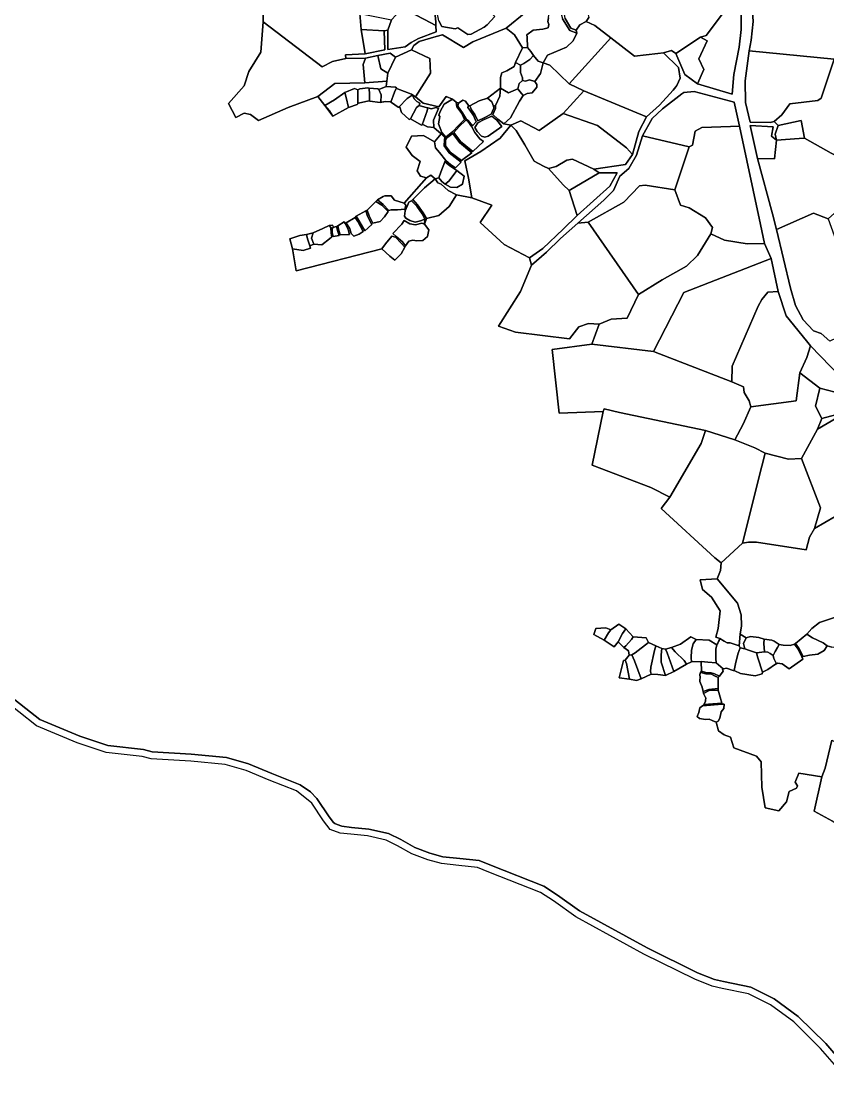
# Model space of a CAD drawing. Extents: x 542555 to 550520, y 1840485 to 1846995.
# Drawn here: x 546925 to 547501, y 1840730 to 1841484 of the extents above; entities that cross this region are included whole.
import ezdxf

# ---------------------------------------------------------------- set-up
doc = ezdxf.new("R2010")
doc.units = 0
doc.layers.add('Level 30', color=7, linetype='Continuous')

msp = doc.modelspace()

# ---------------------------------------------------------------- linework, layer by layer
at = {"layer": 'Level 30'}
for points in [[(547134.58, 1841542.03), (547176.61, 1841535.64), (547166.77, 1841489.11), (547167.72, 1841477.82), (547170.46, 1841460.44), (547156.46, 1841459.71), (547156.63, 1841457.01), (547147.08, 1841454.99), (547139.83, 1841451.16), (547097.75, 1841483.25), (547097.27, 1841516.53), (547096.53, 1841527.02), (547135.9, 1841528.05)], [(547258.43, 1841491.87), (547262.99, 1841487), (547257.58, 1841481.17), (547255.54, 1841479.47), (547246.17, 1841474.42), (547243.77, 1841474.13), (547236.64, 1841478.97), (547234.73, 1841478.22), (547225.24, 1841480.01), (547223.17, 1841483.92), (547219.88, 1841499.07), (547223.04, 1841502.93), (547220.86, 1841513.12), (547226.54, 1841511.3), (547231.27, 1841507.57), (547231.58, 1841505.02), (547236.12, 1841501.22), (547238.99, 1841504.75), (547242.16, 1841504.81), (547244.54, 1841503.15), (547249.12, 1841499.89), (547256.43, 1841494.13)], [(547220.1, 1841492.73), (547221.04, 1841483.05), (547221.01, 1841480.68), (547212.84, 1841484.89), (547206.02, 1841488.46), (547207.63, 1841491.45), (547211.53, 1841496.55), (547218.49, 1841493.61)], [(547330.23, 1841486.43), (547328.22, 1841483.54), (547323.68, 1841481.16), (547321.1, 1841477.35), (547317.35, 1841478.72), (547313.29, 1841485.5), (547312.15, 1841493.16), (547316.78, 1841496.92), (547322.63, 1841498.76), (547326.43, 1841498.14), (547328.34, 1841496.54), (547328.67, 1841491.98)], [(547436.55, 1841501.94), (547438.91, 1841490.93), (547438.79, 1841477.82), (547437.32, 1841465.21), (547433.56, 1841445.56), (547432.48, 1841431.61), (547407.64, 1841438.9), (547412.13, 1841449.13), (547408.51, 1841456.82), (547414.66, 1841469.58), (547409.91, 1841472.29), (547413.93, 1841473.53), (547427.64, 1841491.78), (547429.11, 1841496.07)], [(547189.19, 1841484.59), (547186.61, 1841477.22), (547184.07, 1841476.87), (547167.72, 1841477.82), (547166.77, 1841489.11)], [(547186.67, 1841463.52), (547186.61, 1841477.22), (547189.19, 1841484.59), (547195.53, 1841491.36), (547197.42, 1841491.98), (547205, 1841488.74), (547206.02, 1841488.46), (547212.84, 1841484.89), (547221.01, 1841480.68), (547221.15, 1841476.12), (547208.5, 1841471.44), (547203.3, 1841468.5), (547199.13, 1841465.47)], [(547300.71, 1841459.33), (547297.48, 1841454.02), (547293.92, 1841455.21), (547290.69, 1841459.19), (547288.83, 1841462.12), (547286.44, 1841464.83), (547286.21, 1841472.23), (547285.96, 1841473.94), (547290.47, 1841477.26), (547297.37, 1841478.07), (547301.17, 1841478.95), (547301.62, 1841481.3), (547300.77, 1841483.47), (547301.27, 1841486.03), (547302.14, 1841492.27), (547306.85, 1841491.25), (547309.92, 1841490.81), (547311.45, 1841485.29), (547316.64, 1841477.1), (547321.62, 1841475.2), (547318.84, 1841469.76), (547314.24, 1841465.19)], [(547169.18, 1841452.89), (547170.32, 1841439.76), (547148.83, 1841439.34), (547136.83, 1841429.91), (547115.65, 1841422), (547094.34, 1841412.87), (547088.75, 1841417.05), (547084.27, 1841418), (547078.22, 1841415.05), (547073, 1841424.97), (547084.27, 1841437.57), (547087.39, 1841447.84), (547096.12, 1841461.7), (547097.75, 1841483.25), (547139.83, 1841451.16), (547147.08, 1841454.99), (547156.63, 1841457.01), (547170.64, 1841457.28)], [(547328.22, 1841483.54), (547334.5, 1841480.63), (547345.94, 1841471.73), (547316.17, 1841438.98), (547302.4, 1841452.37), (547297.48, 1841454.02), (547300.71, 1841459.33), (547314.24, 1841465.19), (547318.84, 1841469.76), (547321.62, 1841475.2), (547321.1, 1841477.35), (547323.68, 1841481.16)], [(547184.5, 1841463.2), (547170.46, 1841460.44), (547167.72, 1841477.82), (547184.07, 1841476.87)], [(547282.9, 1841464.57), (547277.86, 1841454.12), (547276.88, 1841451.34), (547271.52, 1841448.33), (547268.13, 1841446.75), (547267.2, 1841443.61), (547267.12, 1841435.83), (547257.87, 1841428.7), (547251.93, 1841426.89), (547245.32, 1841423.41), (547244.24, 1841423.53), (547242.05, 1841426.53), (547240.15, 1841427.24), (547237.2, 1841425.15), (547235.56, 1841425.9), (547232.84, 1841427.94), (547228.31, 1841430.07), (547223.15, 1841422.46), (547211.87, 1841425.3), (547206.53, 1841429.74), (547217.02, 1841446.71), (547216.61, 1841457.11), (547203.6, 1841463.32), (547205.26, 1841466.35), (547209.09, 1841469.17), (547221.16, 1841472.66), (547225.81, 1841473.9), (547240.66, 1841464.93), (547247.4, 1841469), (547271.03, 1841478.59), (547277.11, 1841474.05)], [(547383.34, 1841461.02), (547394.04, 1841450.64), (547395.38, 1841442.93), (547392.98, 1841437.84), (547392.2238, 1841436.9096), (547390.29, 1841434.53), (547380.62, 1841423.71), (547371.18, 1841415.46), (547326.6, 1841433.88), (547316.17, 1841438.98), (547345.94, 1841471.73), (547362.67, 1841458.71), (547379.406, 1841460.5804)], [(547412.13, 1841449.13), (547407.64, 1841438.9), (547398.75, 1841445.59), (547392.2, 1841460.75), (547409.91, 1841472.29), (547414.66, 1841469.58), (547408.51, 1841456.82)], [(547186.75, 1841446.69), (547185.97, 1841441), (547170.32, 1841439.76), (547169.18, 1841452.89), (547170.64, 1841457.28), (547179.59, 1841459.15), (547181.57, 1841449.72)], [(547192.04, 1841457.9), (547186.75, 1841446.69), (547181.57, 1841449.72), (547179.59, 1841459.15), (547188.36, 1841460.78)], [(547203.6, 1841463.32), (547216.61, 1841457.11), (547217.02, 1841446.71), (547206.53, 1841429.74), (547203.63, 1841431.54), (547193.65, 1841435.49), (547192.88, 1841436.08), (547192.11, 1841436.68), (547185.59, 1841437.07), (547185.97, 1841441), (547186.75, 1841446.69), (547192.04, 1841457.9)], [(547283.76, 1841453.56), (547281.36, 1841452.23), (547277.86, 1841454.12), (547282.9, 1841464.57), (547286.44, 1841464.83), (547288.83, 1841462.12), (547290.69, 1841459.19), (547288.08, 1841456.34)], [(547290.69, 1841459.19), (547293.92, 1841455.21), (547297.48, 1841454.02), (547295.75, 1841446.4), (547291.48, 1841440.55), (547287.72, 1841441.77), (547284.91, 1841440.79), (547282.82, 1841441.4), (547282.87, 1841443.35), (547281.28, 1841447.16), (547281.36, 1841452.23), (547283.76, 1841453.56), (547288.08, 1841456.34)], [(547444.54, 1841462.56), (547505.25, 1841456.68), (547496.01, 1841428.87), (547493.5, 1841427.13), (547473.54, 1841424.7), (547467.94, 1841416.88), (547462.36, 1841412.16), (547459.53, 1841411.29), (547445.36, 1841411.58), (547442.02, 1841425.76), (547441.63, 1841441.1)], [(547282.87, 1841443.35), (547282.82, 1841441.4), (547280.47, 1841439.21), (547279.34, 1841435.44), (547272.75, 1841432.57), (547267.12, 1841435.83), (547267.2, 1841443.61), (547268.13, 1841446.75), (547271.52, 1841448.33), (547276.88, 1841451.34), (547277.86, 1841454.12), (547281.36, 1841452.23), (547281.28, 1841447.16)], [(547326.6, 1841433.88), (547311.89, 1841417.85), (547294.72, 1841405.72), (547281.71, 1841412.61), (547274.56, 1841409.47), (547269.56, 1841410.49), (547274.23, 1841414.72), (547280.67, 1841426.51), (547283.33, 1841430.62), (547286.17, 1841432.04), (547289.73, 1841432.58), (547293.04, 1841436.57), (547293.11, 1841438.43), (547291.48, 1841440.55), (547295.75, 1841446.4), (547297.48, 1841454.02), (547302.4, 1841452.37), (547316.17, 1841438.98)], [(547170.32, 1841439.76), (547185.97, 1841441), (547185.59, 1841437.07), (547180.32, 1841435.03), (547179.59, 1841435.52), (547173.44, 1841435.83), (547172.52, 1841436.25), (547166.64, 1841435.41), (547165.2, 1841434.65), (547162.79, 1841435.6), (547156.07, 1841432.79), (547148.63, 1841427.47), (547141.71, 1841423.54), (547136.83, 1841429.91), (547148.83, 1841439.34)], [(547165.2, 1841434.65), (547165.18, 1841424.76), (547164.71, 1841424.33), (547158.57, 1841422.21), (547156.87, 1841429.27), (547156.07, 1841432.79), (547162.79, 1841435.6)], [(547173.44, 1841435.83), (547173.64, 1841431.41), (547173.5, 1841426.78), (547173.12, 1841426.95), (547165.65, 1841425.19), (547165.18, 1841424.76), (547165.2, 1841434.65), (547166.64, 1841435.41), (547172.52, 1841436.25)], [(547180.32, 1841435.03), (547181.84, 1841431.06), (547181.66, 1841425.8), (547181.22, 1841425.69), (547173.87, 1841426.6), (547173.5, 1841426.78), (547173.64, 1841431.41), (547173.44, 1841435.83), (547179.59, 1841435.52)], [(547191.37, 1841432.97), (547188.76, 1841425.96), (547188.26, 1841426.14), (547185.11, 1841426.47), (547182.1, 1841425.92), (547181.66, 1841425.8), (547181.84, 1841431.06), (547180.32, 1841435.03), (547185.59, 1841437.07), (547192.11, 1841436.68), (547192.88, 1841436.08)], [(547200.54, 1841428.46), (547194.5648, 1841422.265), (547193.98, 1841422.28), (547189.26, 1841425.77), (547188.76, 1841425.96), (547191.37, 1841432.97), (547192.88, 1841436.08), (547193.65, 1841435.49), (547203.63, 1841431.54), (547204.09, 1841430.91)], [(547257.87, 1841428.7), (547267.12, 1841435.83), (547266.62, 1841430.3), (547263.63, 1841423.45), (547262.16, 1841423.14), (547260.86, 1841426.13)], [(547274.23, 1841414.72), (547269.56, 1841410.49), (547265.17, 1841413.89), (547261.69, 1841416.99), (547263.41, 1841421.39), (547263.63, 1841423.45), (547266.62, 1841430.3), (547267.12, 1841435.83), (547272.75, 1841432.57), (547279.34, 1841435.44), (547281.2, 1841433.39), (547283.33, 1841430.62), (547280.67, 1841426.51)], [(547291.48, 1841440.55), (547293.11, 1841438.43), (547293.04, 1841436.57), (547289.73, 1841432.58), (547286.17, 1841432.04), (547283.33, 1841430.62), (547281.2, 1841433.39), (547279.34, 1841435.44), (547280.47, 1841439.21), (547282.82, 1841441.4), (547284.91, 1841440.79), (547287.72, 1841441.77)], [(547158.57, 1841422.21), (547147.54, 1841415.99), (547144.95, 1841419.69), (547141.71, 1841423.54), (547148.63, 1841427.47), (547156.07, 1841432.79), (547156.87, 1841429.27)], [(547204.59, 1841430.31), (547205.4, 1841428.28), (547207.26, 1841426.48), (547209.49, 1841425.15), (547208.94, 1841423.55), (547207.08, 1841422.02), (547202.95, 1841414.11), (547201.97, 1841413.59), (547196.37, 1841418.5), (547195.15, 1841422.25), (547194.5648, 1841422.265), (547200.54, 1841428.46), (547204.09, 1841430.91)], [(547269.56, 1841410.49), (547274.56, 1841409.47), (547266.75, 1841400.33), (547253.12, 1841390.59), (547241.69, 1841383.96), (547244.35, 1841371.71), (547246.67, 1841357.61), (547235.69, 1841359.76), (547229.84, 1841362.94), (547224.73, 1841367.42), (547222.45, 1841368.42), (547220.37, 1841371.17), (547223.01, 1841372), (547225.21, 1841369.42), (547227.58, 1841367.48), (547231.51, 1841365.21), (547235.86, 1841365), (547240.04, 1841367.46), (547241.11, 1841373.18), (547235.99, 1841377.1), (547230.86, 1841380.48), (547227.3, 1841383.4), (547228.05, 1841384.25), (547231.5, 1841381.37), (547234.89, 1841379), (547239.04, 1841383.02), (547230.45, 1841389.68), (547226.83, 1841394.68), (547227.14, 1841398.99), (547227.41, 1841400.69), (547224.79, 1841403.33), (547219.56, 1841407.88), (547219.32, 1841412.98), (547222.93, 1841421.4), (547220.97, 1841422.05), (547217.89, 1841421.23), (547215.27, 1841421.8), (547214.83, 1841421.94), (547208.94, 1841423.55), (547209.49, 1841425.15), (547207.26, 1841426.48), (547205.4, 1841428.28), (547204.59, 1841430.31), (547204.09, 1841430.91), (547203.63, 1841431.54), (547206.53, 1841429.74), (547211.87, 1841425.3), (547223.15, 1841422.46), (547228.31, 1841430.07), (547232.84, 1841427.94), (547226.77, 1841424.46), (547224.02, 1841419.3), (547223.04, 1841416.64), (547223.81, 1841415.64), (547222.8, 1841410.36), (547225.18, 1841404.37), (547228.17, 1841400.99), (547233.02, 1841404.93), (547237.07, 1841409.35), (547241.43, 1841413.58), (547239.45, 1841417.83), (547235.87, 1841422.68), (547235.56, 1841425.9), (547237.2, 1841425.15), (547236.73, 1841423.08), (547239.99, 1841418.31), (547242.72, 1841413.57), (547244.11, 1841412.73), (547247.09, 1841408.99), (547249.81, 1841411.94), (547247.85, 1841416.47), (547245.22, 1841420.15), (547243.75, 1841422.04), (547244.24, 1841423.53), (547245.32, 1841423.41), (547246.32, 1841420.39), (547248.72, 1841417.16), (547250.82, 1841412.62), (547255.36, 1841414.65), (547260.38, 1841417.32), (547262.31, 1841421.71), (547262.16, 1841423.14), (547263.63, 1841423.45), (547263.41, 1841421.39), (547261.69, 1841416.99), (547265.17, 1841413.89)], [(547222.8, 1841410.36), (547223.81, 1841415.64), (547223.04, 1841416.64), (547224.02, 1841419.3), (547226.77, 1841424.46), (547232.84, 1841427.94), (547235.56, 1841425.9), (547235.87, 1841422.68), (547239.45, 1841417.83), (547241.43, 1841413.58), (547237.07, 1841409.35), (547233.02, 1841404.93), (547228.17, 1841400.99), (547225.18, 1841404.37)], [(547260.38, 1841417.32), (547255.36, 1841414.65), (547250.82, 1841412.62), (547248.72, 1841417.16), (547246.32, 1841420.39), (547245.32, 1841423.41), (547251.93, 1841426.89), (547257.87, 1841428.7), (547260.86, 1841426.13), (547262.16, 1841423.14), (547262.31, 1841421.71)], [(547326.6, 1841433.88), (547371.18, 1841415.46), (547365.72, 1841404.86), (547361.29, 1841388.48), (547356.94, 1841393.42), (547336.42, 1841409.37), (547311.89, 1841417.85)], [(547404.06, 1841395.28), (547401.61, 1841393.94), (547368.34, 1841402), (547375.23, 1841414.36), (547382.6, 1841421.23), (547396.5983, 1841431.8919), (547397.83, 1841432.83), (547405.33, 1841433.59), (547433.81, 1841425.9), (547437.72, 1841408.74), (547431.2311, 1841408.5166), (547410.71, 1841407.81), (547406.1, 1841405.31)], [(547141.71, 1841423.54), (547144.95, 1841419.69), (547147.54, 1841415.99)], [(547181.66, 1841425.8), (547182.1, 1841425.92), (547185.11, 1841426.47), (547181.22, 1841425.69)], [(547214.78, 1841419.76), (547211.21, 1841409.81), (547210.79, 1841409.59), (547202.95, 1841414.11), (547207.08, 1841422.02), (547208.94, 1841423.55), (547214.83, 1841421.94), (547215.27, 1841421.8)], [(547220.97, 1841422.05), (547222.93, 1841421.4), (547219.32, 1841412.98), (547219.56, 1841407.88), (547214.93, 1841408.25), (547211.63, 1841410.03), (547211.21, 1841409.81), (547214.78, 1841419.76), (547215.27, 1841421.8), (547217.89, 1841421.23)], [(547247.09, 1841408.99), (547244.11, 1841412.73), (547242.72, 1841413.57), (547239.99, 1841418.31), (547236.73, 1841423.08), (547237.2, 1841425.15), (547240.15, 1841427.24), (547242.05, 1841426.53), (547244.24, 1841423.53), (547243.75, 1841422.04), (547245.22, 1841420.15), (547247.85, 1841416.47), (547249.81, 1841411.94)], [(547255.06, 1841397.91), (547247.42, 1841390.72), (547238.57, 1841397.89), (547233.7, 1841404.16), (547237.67, 1841408.66), (547242.29, 1841413.03), (547243.7, 1841412.26), (547246.71, 1841408.28), (547248.88, 1841404.23), (547252.41, 1841399.84)], [(547247.42, 1841390.72), (547255.06, 1841397.91), (547252.41, 1841399.84), (547248.88, 1841404.23), (547246.71, 1841408.28), (547243.7, 1841412.26), (547242.29, 1841413.03), (547237.67, 1841408.66), (547233.7, 1841404.16), (547238.57, 1841397.89)], [(547264.45, 1841413.13), (547268.04, 1841408.48), (547258.19, 1841401.56), (547255.87, 1841400.86), (547253.6, 1841401.64), (547250.55, 1841405.08), (547248.76, 1841407.86), (547250.85, 1841411.14), (547255.4, 1841413.64), (547260.81, 1841416.01)], [(547268.04, 1841408.48), (547264.45, 1841413.13), (547260.81, 1841416.01), (547255.4, 1841413.64), (547250.85, 1841411.14), (547248.76, 1841407.86), (547250.55, 1841405.08), (547253.6, 1841401.64), (547255.87, 1841400.86), (547258.19, 1841401.56)], [(547311.89, 1841417.85), (547336.42, 1841409.37), (547356.94, 1841393.42), (547361.29, 1841388.48), (547356.37, 1841381.53), (547333.79, 1841378.2), (547318.4, 1841385.17), (547314.36, 1841384.57), (547306.74, 1841380.05), (547301.26, 1841378.69), (547297.77, 1841380.26), (547291.03, 1841383.75), (547284.34, 1841395.58), (547278.28, 1841405.65), (547274.56, 1841409.47), (547281.71, 1841412.61), (547294.72, 1841405.72)], [(547465.16, 1841409.16), (547481.75, 1841412.89), (547483.99, 1841400.3), (547480.21, 1841400.09), (547463.99, 1841398.82), (547463.21, 1841403.05)], [(547316.06, 1841362.86), (547321.73, 1841345.13), (547311.71, 1841335.34), (547297.32, 1841321.46), (547287.88, 1841314.85), (547269.65, 1841324.26), (547252.57, 1841340.07), (547260.96, 1841352.44), (547246.67, 1841357.61), (547244.35, 1841371.71), (547241.69, 1841383.96), (547253.12, 1841390.59), (547266.75, 1841400.33), (547274.56, 1841409.47), (547278.28, 1841405.65), (547284.34, 1841395.58), (547291.03, 1841383.75), (547297.77, 1841380.26), (547301.26, 1841378.69), (547311.77, 1841366.89)], [(547452.5915, 1841338.7202), (547455.48, 1841325.12), (547443.11, 1841324.72), (547427.06, 1841327.47), (547417.16, 1841331.91), (547418.4, 1841336.41), (547413.47, 1841343.37), (547401.82, 1841350.49), (547395.62, 1841352.42), (547391.6, 1841363.4), (547401.61, 1841393.94), (547404.06, 1841395.28), (547406.1, 1841405.31), (547410.71, 1841407.81), (547431.2311, 1841408.5166), (547437.72, 1841408.74)], [(547462.73, 1841385.56), (547450.39, 1841385.62), (547445.34, 1841409.19), (547461.78, 1841408.31), (547460.51, 1841401.59), (547463.99, 1841398.82)], [(547228.05, 1841384.25), (547227.3, 1841383.4), (547224.51, 1841376.04), (547223.01, 1841372), (547220.37, 1841371.17), (547217.36, 1841373.75), (547214.35, 1841371.85), (547210.04, 1841373.02), (547207.69, 1841376.98), (547209.81, 1841383.46), (547204, 1841387.81), (547199.81, 1841393.88), (547203.6, 1841401.6), (547212.23, 1841402.02), (547220.03, 1841397.72), (547220.62, 1841393.31), (547223.53, 1841390.02)], [(547230.45, 1841389.68), (547239.04, 1841383.02), (547234.89, 1841379), (547231.5, 1841381.37), (547228.05, 1841384.25), (547223.53, 1841390.02), (547220.62, 1841393.31), (547220.03, 1841397.72), (547224.79, 1841403.33), (547227.41, 1841400.69), (547227.14, 1841398.99), (547226.83, 1841394.68)], [(547239.17, 1841384.4), (547231.05, 1841390.34), (547227.74, 1841394.72), (547227.9, 1841398.92), (547228.88, 1841400.49), (547232.96, 1841403.53), (547237.88, 1841397.15), (547246.67, 1841389.82)], [(547231.05, 1841390.34), (547239.17, 1841384.4), (547246.67, 1841389.82), (547237.88, 1841397.15), (547232.96, 1841403.53), (547228.88, 1841400.49), (547227.9, 1841398.92), (547227.74, 1841394.72)], [(547368.34, 1841402), (547401.61, 1841393.94), (547391.6, 1841363.4), (547370.38, 1841366.78), (547366.37, 1841366.1), (547355.22, 1841354.54), (547329.71, 1841340.33), (547322.27, 1841339.47), (547340.83, 1841355.94), (547347.7, 1841362.97), (547352.28, 1841373.18), (547358.61, 1841378.68), (547364.1, 1841388.13)], [(547525.19, 1841364.39), (547500.89, 1841342.76), (547490.46, 1841346.67), (547464.09, 1841335.09), (547461.0903, 1841346.154), (547450.39, 1841385.62), (547462.73, 1841385.56), (547463.99, 1841398.82), (547480.21, 1841400.09), (547483.99, 1841400.3), (547503.1724, 1841389.615), (547512.05, 1841384.67), (547511.54, 1841382.23), (547519.75, 1841377.82)], [(547230.4, 1841369.72), (547227.58, 1841367.48), (547225.21, 1841369.42), (547223.01, 1841372), (547224.51, 1841376.04), (547227.3, 1841383.4), (547230.86, 1841380.48), (547235.99, 1841377.1)], [(547337.57, 1841375.4), (547316.06, 1841362.86), (547311.77, 1841366.89), (547301.26, 1841378.69), (547306.74, 1841380.05), (547314.36, 1841384.57), (547318.4, 1841385.17), (547333.79, 1841378.2)], [(547235.99, 1841377.1), (547241.11, 1841373.18), (547240.04, 1841367.46), (547235.86, 1841365), (547231.51, 1841365.21), (547227.58, 1841367.48), (547230.4, 1841369.72)], [(547350.29, 1841375.56), (547345, 1841365.91), (547321.73, 1841345.13), (547316.06, 1841362.86), (547337.57, 1841375.4)], [(547212.83, 1841364.76), (547204.63, 1841356.5), (547203.68, 1841355.48), (547201.65, 1841354.67), (547200.66, 1841352.07), (547199.02, 1841348.26), (547198.7, 1841349.68), (547199.54, 1841352.36), (547198.4, 1841353.87), (547214.35, 1841371.85), (547217.36, 1841373.75), (547220.37, 1841371.17)], [(547223.02, 1841345.12), (547214.16, 1841342.82), (547211.91, 1841347.04), (547207.91, 1841352.56), (547204.63, 1841356.5), (547212.83, 1841364.76), (547220.37, 1841371.17), (547222.45, 1841368.42), (547224.73, 1841367.42), (547229.84, 1841362.94), (547235.69, 1841359.76), (547230.34, 1841351.35)], [(547418.4, 1841336.41), (547417.16, 1841331.91), (547407.77, 1841316.61), (547399.87, 1841308.88), (547382.45, 1841299.23), (547365.54, 1841288.79), (547329.71, 1841340.33), (547355.22, 1841354.54), (547366.37, 1841366.1), (547370.38, 1841366.78), (547391.6, 1841363.4), (547395.62, 1841352.42), (547401.82, 1841350.49), (547413.47, 1841343.37)], [(547199.02, 1841348.26), (547198.58, 1841344.62), (547199.49, 1841343.05), (547202.5, 1841341.48), (547206.28, 1841340.29), (547209.88, 1841341.17), (547213, 1841342.45), (547212.96, 1841338.97), (547210.93, 1841339.62), (547206.36, 1841338.3), (547202.43, 1841339), (547198.45, 1841341.55), (547196.76, 1841338.93), (547190.25, 1841332.13), (547192.52, 1841330.17), (547197.23, 1841326.24), (547199.4, 1841323.5), (547198.89, 1841322.37), (547196.3, 1841325.37), (547192.27, 1841329.47), (547189.53, 1841330.37), (547185.06, 1841324.89), (547182.46, 1841321.2), (547121.32, 1841305.56), (547118.62, 1841321.28), (547126.21, 1841320.07), (547131.5, 1841321.8), (547130.96, 1841323.34), (547133.94, 1841324.67), (547139.65, 1841324.18), (547145.07, 1841328.28), (547146.67, 1841329.93), (547146.21, 1841332.55), (547146.08, 1841336.42), (547144.74, 1841337.87), (547147.28, 1841338.08), (547147.63, 1841337.19), (547148.18, 1841336.64), (547146.92, 1841336.12), (547146.91, 1841332.61), (547147.75, 1841330.11), (547151.85, 1841330.71), (547150.86, 1841334.28), (547150.07, 1841337.3), (547150.92, 1841337.56), (547151.6, 1841334.26), (547152.63, 1841331.19), (547159.4, 1841331.58), (547158.33, 1841335.05), (547156.19, 1841339.32), (547156.9, 1841339.8), (547159.5, 1841335.55), (547160.62, 1841332.23), (547162.51, 1841330.31), (547166.3, 1841331.68), (547169.03, 1841333.67), (547165.27, 1841340.88), (547163.28, 1841343.71), (547164.16, 1841344.45), (547165.91, 1841341.37), (547170.16, 1841334.06), (547175.23, 1841338.52), (547172.17, 1841344.5), (547171.04, 1841348.45), (547172.02, 1841348.76), (547173.31, 1841344.8), (547176.03, 1841339.48), (547181.19, 1841340.83), (547184.37, 1841344.21), (547187.03, 1841347.96), (547182.29, 1841352.32), (547178.21, 1841355.11), (547179.22, 1841356.23), (547183.43, 1841352.82), (547187.35, 1841348.7), (547189.05, 1841348.99), (547193.55, 1841349.07), (547198.7, 1841349.68)], [(547173.31, 1841344.8), (547172.02, 1841348.76), (547178.21, 1841355.11), (547182.29, 1841352.32), (547187.03, 1841347.96), (547184.37, 1841344.21), (547181.19, 1841340.83), (547176.03, 1841339.48)], [(547198.4, 1841353.87), (547199.54, 1841352.36), (547198.7, 1841349.68), (547193.55, 1841349.07), (547189.05, 1841348.99), (547187.35, 1841348.7), (547183.43, 1841352.82), (547179.22, 1841356.23), (547183.4, 1841358.56), (547184.61, 1841359.05), (547189.04, 1841359.11), (547191.49, 1841355.98)], [(547198.58, 1841344.62), (547199.02, 1841348.26), (547200.66, 1841352.07), (547201.65, 1841354.67), (547203.68, 1841355.48), (547207.46, 1841351.78), (547211.28, 1841346.29), (547213, 1841342.45), (547209.88, 1841341.17), (547206.28, 1841340.29), (547202.5, 1841341.48), (547199.49, 1841343.05)], [(547204.63, 1841356.5), (547207.91, 1841352.56), (547211.91, 1841347.04), (547214.16, 1841342.82), (547213, 1841342.45), (547211.28, 1841346.29), (547207.46, 1841351.78), (547203.68, 1841355.48)], [(547165.91, 1841341.37), (547164.16, 1841344.45), (547171.04, 1841348.45), (547172.17, 1841344.5), (547175.23, 1841338.52), (547170.16, 1841334.06)], [(547538.04, 1841266.41), (547531.25, 1841263.29), (547511.06, 1841259.6), (547502.1, 1841255.32), (547495.91, 1841260.82), (547490.55, 1841262.71), (547483.02, 1841270.69), (547477.5, 1841280.75), (547473.99, 1841293.2), (547464.09, 1841335.09), (547490.46, 1841346.67), (547500.89, 1841342.76), (547512.46, 1841310.26), (547524.5, 1841314.53), (547536.07, 1841308.78), (547547.08, 1841309.15), (547549.85, 1841296.5), (547552.52, 1841280.71), (547555.26, 1841276.51)], [(547139.65, 1841324.18), (547133.94, 1841324.67), (547132.09, 1841328.97), (547133.33, 1841332.7), (547140.21, 1841335.69), (547144.74, 1841337.87), (547146.08, 1841336.42), (547146.21, 1841332.55), (547146.67, 1841329.93), (547145.07, 1841328.28)], [(547146.92, 1841336.12), (547148.18, 1841336.64), (547150.07, 1841337.3), (547150.86, 1841334.28), (547151.85, 1841330.71), (547147.75, 1841330.11), (547146.91, 1841332.61)], [(547151.6, 1841334.26), (547150.92, 1841337.56), (547155.41, 1841340.59), (547156.19, 1841339.32), (547158.33, 1841335.05), (547159.4, 1841331.58), (547152.63, 1841331.19)], [(547159.5, 1841335.55), (547156.9, 1841339.8), (547163.28, 1841343.71), (547165.27, 1841340.88), (547169.03, 1841333.67), (547166.3, 1841331.68), (547162.51, 1841330.31), (547160.62, 1841332.23)], [(547212.96, 1841338.97), (547215.93, 1841334.77), (547214.9, 1841330.07), (547211.64, 1841327.18), (547207.26, 1841326.98), (547204.44, 1841327.54), (547201.74, 1841326.69), (547199.4, 1841323.5), (547197.23, 1841326.24), (547192.52, 1841330.17), (547190.25, 1841332.13), (547196.76, 1841338.93), (547198.45, 1841341.55), (547202.43, 1841339), (547206.36, 1841338.3), (547210.93, 1841339.62)], [(547214.16, 1841342.82), (547212.96, 1841338.97), (547213, 1841342.45)], [(547329.71, 1841340.33), (547365.54, 1841288.79), (547357.41, 1841271.7), (547346.08, 1841271), (547337.61, 1841267.42), (547329.86, 1841268.1), (547322.94, 1841265.72), (547316.33, 1841257.12), (547277.76, 1841261.9), (547265.76, 1841266.16), (547281.41, 1841290.76), (547289.32, 1841309.51), (547300.01, 1841318.8), (547309.91, 1841328.62), (547322.27, 1841339.47)], [(547126.21, 1841320.07), (547118.62, 1841321.28), (547116.72, 1841328.4), (547123.96, 1841330.75), (547128.7, 1841331.57), (547129.35, 1841328.39), (547130.96, 1841323.34), (547131.5, 1841321.8)], [(547133.94, 1841324.67), (547130.96, 1841323.34), (547129.35, 1841328.39), (547128.7, 1841331.57), (547133.33, 1841332.7), (547132.09, 1841328.97)], [(547188.07, 1841316.04), (547182.46, 1841321.2), (547185.06, 1841324.89), (547189.53, 1841330.37), (547192.27, 1841329.47), (547196.3, 1841325.37), (547198.89, 1841322.37), (547196.19, 1841317.76), (547191.57, 1841313.28)], [(547397.96, 1841290.16), (547376.35, 1841248.03), (547332.34, 1841253.33), (547337.61, 1841267.42), (547346.08, 1841271), (547357.41, 1841271.7), (547365.54, 1841288.79), (547382.45, 1841299.23), (547399.87, 1841308.88), (547407.77, 1841316.61), (547417.16, 1841331.91), (547427.06, 1841327.47), (547443.11, 1841324.72), (547455.48, 1841325.12), (547460.13, 1841314.39)], [(547432.35, 1841237.6), (547432.17, 1841226.28), (547376.35, 1841248.03), (547397.96, 1841290.16), (547460.13, 1841314.39), (547465.34, 1841290.81), (547457.89, 1841290.43), (547453.57, 1841285.02), (547450.99, 1841280.43)], [(547485.77, 1841243.72), (547480.62, 1841232.82), (547478.07, 1841212.82), (547445.66, 1841208.55), (547444.62, 1841212.83), (547441.09, 1841218.86), (547440.47, 1841222.76), (547432.17, 1841226.28), (547432.35, 1841237.6), (547450.99, 1841280.43), (547453.57, 1841285.02), (547457.89, 1841290.43), (547465.34, 1841290.81), (547471.06, 1841273.41), (547485.45, 1841255.64), (547488.34, 1841251.94)], [(547440.23, 1841196.1), (547434.43, 1841185.06), (547413.35, 1841191.71), (547351.92, 1841204.43), (547341.03, 1841207.04), (547340.27, 1841205.2), (547308.94, 1841203.92), (547303.88, 1841249.4), (547332.34, 1841253.33), (547376.35, 1841248.03), (547432.17, 1841226.28), (547440.47, 1841222.76), (547441.09, 1841218.86), (547444.62, 1841212.83), (547445.66, 1841208.55)], [(547516.88, 1841216.18), (547494.99, 1841221.87), (547480.62, 1841232.82), (547485.77, 1841243.72), (547488.34, 1841251.94), (547516.62, 1841222.87)], [(547494.99, 1841221.87), (547491.81, 1841209.01), (547496.33, 1841200.12), (547493.35, 1841192.52), (547481.79, 1841171.77), (547472.67, 1841171.12), (547455.93, 1841175.54), (547448.59, 1841179.21), (547434.43, 1841185.06), (547440.23, 1841196.1), (547445.66, 1841208.55), (547478.07, 1841212.82), (547480.62, 1841232.82)], [(547494.99, 1841221.87), (547516.88, 1841216.18), (547506.12, 1841202.82), (547496.33, 1841200.12), (547491.81, 1841209.01)], [(547340.27, 1841205.2), (547341.03, 1841207.04), (547351.92, 1841204.43), (547413.35, 1841191.71), (547410.18, 1841182.42), (547387.96, 1841144.07), (547374.43, 1841150.98), (547332.52, 1841167.02)], [(547539.66, 1841158.85), (547538.4, 1841149.69), (547513.79, 1841136.25), (547505.97, 1841130.36), (547491.11, 1841121.73), (547495.37, 1841136.44), (547481.79, 1841171.77), (547493.35, 1841192.52), (547517.94, 1841207.15), (547521.47, 1841202.71), (547532.63, 1841177.14)], [(547434.43, 1841185.06), (547448.59, 1841179.21), (547455.93, 1841175.54), (547453.54, 1841166.25), (547439.67, 1841111.23), (547424.49, 1841097.2), (547420.05, 1841100.88), (547381.82, 1841135.92), (547387.96, 1841144.07), (547410.18, 1841182.42), (547413.35, 1841191.71)], [(547495.37, 1841136.44), (547491.11, 1841121.73), (547487.68, 1841115.56), (547485.34, 1841106.53), (547449.87, 1841111.85), (547443.96, 1841111.85), (547439.67, 1841111.23), (547453.54, 1841166.25), (547455.93, 1841175.54), (547472.67, 1841171.12), (547481.79, 1841171.77)], [(547421.73, 1841085.84), (547436.2, 1841068.38), (547438.81, 1841060.05), (547438.98, 1841052.33), (547438.19, 1841046.36), (547437.49, 1841037.89), (547431.09, 1841040.2), (547428.82, 1841040.11), (547426.72, 1841041.44), (547423.55, 1841043.23), (547420.83, 1841044.1), (547422.48, 1841050.4), (547423.88, 1841063.05), (547417.77, 1841072.72), (547411.33, 1841078.23), (547409.5, 1841085.17)], [(547503.42, 1841036.94), (547500.25, 1841037.94), (547497.25, 1841040.18), (547489.76, 1841043.71), (547485.66, 1841046.28), (547489.38, 1841050.33), (547494.71, 1841054.57), (547505.48, 1841058.29), (547507.17, 1841055.08), (547510.72, 1841051), (547510.51, 1841049.08), (547516.42, 1841041.63), (547517.04, 1841036.83), (547514.53, 1841035.23)], [(547341.02, 1841042.04), (547333.67, 1841046.15), (547335.15, 1841050.35), (547342.35, 1841050.85), (547345.74, 1841049.47), (547344.21, 1841047.38)], [(547345.74, 1841049.47), (547351.57, 1841053.5), (547356.51, 1841050.01), (547354.25, 1841046.72), (547351.14, 1841040.89), (547348.17, 1841037.28), (547341.02, 1841042.04), (547344.21, 1841047.38)], [(547356.51, 1841050.01), (547361.81, 1841044.34), (547360.47, 1841042.62), (547356.55, 1841038.09), (547355.04, 1841036.86), (547351.14, 1841040.89), (547354.25, 1841046.72)], [(547363.12, 1841032.99), (547360.86, 1841031.67), (547359.02, 1841031.43), (547358.43, 1841034.34), (547355.04, 1841036.86), (547356.55, 1841038.09), (547360.47, 1841042.62), (547361.81, 1841044.34), (547370.96, 1841043.63), (547372.75, 1841040.26)], [(547389.09, 1841036.91), (547395.52, 1841039.15), (547402.92, 1841044.43), (547406.83, 1841042.46), (547404.57, 1841039.46), (547403.43, 1841034.96), (547403.24, 1841029.39), (547403.48, 1841026.68), (547399.79, 1841024.85), (547398.04, 1841027.43), (547391.84, 1841033.62)], [(547437.49, 1841037.89), (547438.24, 1841036.48), (547436.73, 1841032.67), (547435.11, 1841026.36), (547433.78, 1841020.34), (547433.18, 1841020.4), (547428.3, 1841022.02), (547426.3, 1841021.68), (547426.03, 1841021.47), (547420.96, 1841025.94), (547420.79, 1841028.98), (547420.77, 1841035.72), (547421.46, 1841038.67), (547421.96, 1841039.17), (547422.6769, 1841041.0005), (547423.11, 1841041.83), (547423.55, 1841043.23), (547426.72, 1841041.44), (547428.82, 1841040.11), (547431.09, 1841040.2)], [(547422.6769, 1841041.0005), (547423.55, 1841043.23), (547423.11, 1841041.83)], [(547438.19, 1841046.36), (547442.48, 1841043.75), (547440.44, 1841039.71), (547441.55, 1841035.91), (547438.24, 1841036.48), (547437.49, 1841037.89)], [(547455.46, 1841033.82), (547449.82, 1841032.91), (547444.73, 1841034.67), (547441.55, 1841035.91), (547440.44, 1841039.71), (547442.48, 1841043.75), (547445.47, 1841044.67), (547451.55, 1841044.03), (547455.16, 1841042.67), (547455.11, 1841039.66)], [(547487.57, 1841031.38), (547483.09, 1841030.48), (547480.15, 1841035.9), (547477.72, 1841039.62), (547485.66, 1841046.28), (547489.76, 1841043.71), (547497.25, 1841040.18), (547500.25, 1841037.94), (547498, 1841034.77), (547493.57, 1841032.05)], [(547372.75, 1841040.26), (547377.95, 1841037.9), (547377.07, 1841034.78), (547374.29, 1841022.84), (547374.17, 1841019.74), (547374.62, 1841017.87), (547367.58, 1841014.39), (547362.83, 1841027.3), (547360.86, 1841031.67), (547363.12, 1841032.99)], [(547379.45, 1841017.47), (547374.62, 1841017.87), (547374.17, 1841019.74), (547374.29, 1841022.84), (547377.07, 1841034.78), (547377.95, 1841037.9), (547382.27, 1841036.2), (547381.66, 1841031.51), (547381.7, 1841026.3), (547384.94, 1841016.81)], [(547390.69, 1841019.58), (547384.94, 1841016.81), (547381.7, 1841026.3), (547381.66, 1841031.51), (547382.27, 1841036.2), (547384.85, 1841035.53), (547386.02, 1841033.04)], [(547399.79, 1841024.85), (547390.69, 1841019.58), (547386.02, 1841033.04), (547384.85, 1841035.53), (547389.09, 1841036.91), (547391.84, 1841033.62), (547398.04, 1841027.43)], [(547406.83, 1841042.46), (547415.96, 1841041.98), (547421.46, 1841038.67), (547420.77, 1841035.72), (547420.79, 1841028.98), (547420.96, 1841025.94), (547415.03, 1841026.31), (547410.27, 1841026.71), (547403.48, 1841026.68), (547403.24, 1841029.39), (547403.43, 1841034.96), (547404.57, 1841039.46)], [(547421.96, 1841039.17), (547421.46, 1841038.67), (547422.6769, 1841041.0005)], [(547434.39, 1841020.27), (547433.78, 1841020.34), (547435.11, 1841026.36), (547436.73, 1841032.67), (547438.24, 1841036.48), (547441.55, 1841035.91), (547444.73, 1841034.67), (547449.82, 1841032.91), (547450.82, 1841029.48), (547454.09, 1841019.14), (547453.86, 1841017.92), (547448.9, 1841016.56), (547438.37, 1841018.23)], [(547455.16, 1841042.67), (547460.67, 1841042.04), (547462.43, 1841041.24), (547466.02, 1841038.94), (547464.68, 1841036.89), (547463.08, 1841033.91), (547461.76, 1841031.14), (547459.65, 1841032.51), (547457.8, 1841033.54), (547455.46, 1841033.82), (547455.11, 1841039.66)], [(547464.79, 1841025.64), (547464.1, 1841025.24), (547462.25, 1841028.91), (547461.76, 1841031.14), (547463.08, 1841033.91), (547464.68, 1841036.89), (547466.02, 1841038.94), (547468.81, 1841038.36), (547473.84, 1841038.22), (547476.85, 1841039.2), (547479.51, 1841035.67), (547482.17, 1841030.11), (547482.86, 1841028.42), (547473, 1841021.6), (547468.01, 1841025.27)], [(547483.09, 1841030.48), (547482.17, 1841030.11), (547479.51, 1841035.67), (547476.85, 1841039.2), (547477.72, 1841039.62), (547480.15, 1841035.9)], [(547354.97, 1841027.54), (547356.13, 1841027.83), (547357.09, 1841025.47), (547359.06, 1841014.17), (547351.68, 1841015.23)], [(547360.86, 1841031.67), (547362.83, 1841027.3), (547367.58, 1841014.39), (547364.26, 1841013.19), (547359.06, 1841014.17), (547357.09, 1841025.47), (547356.13, 1841027.83), (547359.02, 1841031.43)], [(547457.96, 1841021.18), (547454.09, 1841019.14), (547450.82, 1841029.48), (547449.82, 1841032.91), (547455.46, 1841033.82), (547457.8, 1841033.54), (547459.65, 1841032.51), (547461.76, 1841031.14), (547462.25, 1841028.91), (547464.1, 1841025.24), (547463.42, 1841024.84)], [(547425.92, 1841019.97), (547423.3, 1841016.28), (547419.9, 1841017.94), (547417.41, 1841018.83), (547413.59, 1841018.93), (547410.48, 1841019.85), (547410.27, 1841026.71), (547415.03, 1841026.31), (547420.96, 1841025.94), (547426.03, 1841021.47), (547425.63, 1841021.27)], [(547422.33, 1841015.43), (547422.4, 1841007.54), (547415.74, 1841006.84), (547411.68, 1841005.37), (547411, 1841008.62), (547409.33, 1841012.52), (547409.3742, 1841013.4105), (547409.47, 1841015.34), (547409.28, 1841017.43), (547409.82, 1841019.07), (547410.0598, 1841019.0026), (547413.63, 1841018), (547417.29, 1841017.93), (547419.77, 1841016.48)], [(547423.3, 1841016.28), (547422.33, 1841015.43), (547419.77, 1841016.48), (547417.29, 1841017.93), (547413.63, 1841018), (547410.0598, 1841019.0026), (547409.82, 1841019.07), (547410.48, 1841019.85), (547413.59, 1841018.93), (547417.41, 1841018.83), (547419.9, 1841017.94)], [(547422.4, 1841007.54), (547422.47, 1841006.36), (547416.1, 1841006.14), (547412.05, 1841004.05), (547411.68, 1841005.37), (547415.74, 1841006.84)], [(547424.95, 1840997.06), (547412.22, 1840996.23), (547413.32, 1840998.35), (547413.3299, 1840998.4497), (547413.3755, 1840998.912), (547413.57, 1841000.88), (547413.4089, 1841001.2159), (547412.05, 1841004.05), (547416.1, 1841006.14), (547422.47, 1841006.36), (547423.94, 1841001.42)], [(547422.37, 1840984.26), (547420.99, 1840983.5), (547418.14, 1840984.82), (547416.01, 1840985.6), (547413.38, 1840985.36), (547409.06, 1840986.07), (547407.38, 1840987.47), (547408.56, 1840990.5), (547409.24, 1840993.85), (547411.23, 1840995.17), (547425.21, 1840996.39), (547426.8, 1840996.27), (547426.43, 1840993.35), (547424.61, 1840990.9), (547423.67, 1840986.33)], [(547425.21, 1840996.39), (547411.23, 1840995.17), (547412.22, 1840996.23), (547424.95, 1840997.06)], [(547490.82, 1840920.12), (547496.48, 1840944.64), (547498.87, 1840950.63), (547503.48, 1840970.78), (547540.5, 1840952.64), (547565.03, 1840939.24), (547571.81, 1840938.8), (547558.75, 1840903.12), (547535.45, 1840888.64), (547526.76, 1840893.35), (547504.03, 1840912.9)]]:
    msp.add_lwpolyline(points, close=True, dxfattribs=at)
for points in [[(547444.43, 1841523.94), (547447.34, 1841483.45), (547446.01, 1841470.11), (547444.54, 1841462.56), (547441.63, 1841441.1), (547442.02, 1841425.76), (547445.36, 1841411.58), (547459.53, 1841411.29), (547462.36, 1841412.16), (547465.16, 1841409.16), (547463.21, 1841403.05), (547463.99, 1841398.82), (547460.51, 1841401.59), (547461.78, 1841408.31), (547445.34, 1841409.19), (547450.39, 1841385.62), (547461.0903, 1841346.154), (547464.09, 1841335.09), (547473.99, 1841293.2), (547477.5, 1841280.75), (547483.02, 1841270.69), (547490.55, 1841262.71), (547495.91, 1841260.82), (547502.1, 1841255.32)], [(547504.07, 1841493.29), (547523.28, 1841451.57), (547537.5658, 1841418.0575), (547540.31, 1841411.62), (547555.7248, 1841415.9139), (547556.68, 1841416.18), (547556.2231, 1841412.7891), (547556.04, 1841411.43), (547538.89, 1841406.12), (547512.05, 1841384.67), (547503.1724, 1841389.615), (547483.99, 1841400.3), (547481.75, 1841412.89), (547465.16, 1841409.16), (547462.36, 1841412.16), (547467.94, 1841416.88), (547473.54, 1841424.7), (547493.5, 1841427.13), (547496.01, 1841428.87), (547505.25, 1841456.68), (547444.54, 1841462.56), (547446.01, 1841470.11), (547447.34, 1841483.45), (547444.43, 1841523.94)], [(547097.27, 1841516.53), (547097.75, 1841483.25), (547096.12, 1841461.7), (547087.39, 1841447.84), (547084.27, 1841437.57), (547073, 1841424.97), (547078.22, 1841415.05), (547084.27, 1841418), (547088.75, 1841417.05), (547094.34, 1841412.87), (547115.65, 1841422), (547136.83, 1841429.91), (547141.71, 1841423.54), (547147.54, 1841415.99), (547158.57, 1841422.21), (547164.71, 1841424.33), (547165.18, 1841424.76), (547165.65, 1841425.19), (547173.12, 1841426.95), (547173.87, 1841426.6), (547181.22, 1841425.69), (547185.11, 1841426.47), (547188.26, 1841426.14), (547189.26, 1841425.77), (547193.98, 1841422.28), (547194.56, 1841422.26), (547195.15, 1841422.25), (547196.37, 1841418.5), (547201.97, 1841413.59), (547202.95, 1841414.11), (547210.79, 1841409.59), (547211.21, 1841409.81), (547211.63, 1841410.03), (547214.93, 1841408.25), (547219.56, 1841407.88), (547224.79, 1841403.33), (547220.03, 1841397.72), (547212.23, 1841402.02), (547203.6, 1841401.6), (547199.81, 1841393.88), (547204, 1841387.81), (547209.81, 1841383.46), (547207.69, 1841376.98), (547210.04, 1841373.02), (547214.35, 1841371.85), (547198.4, 1841353.87), (547191.49, 1841355.98), (547189.04, 1841359.11), (547184.61, 1841359.05), (547183.4, 1841358.56), (547179.22, 1841356.23), (547178.21, 1841355.11), (547172.02, 1841348.76), (547171.04, 1841348.45), (547164.16, 1841344.45), (547163.28, 1841343.71), (547156.9, 1841339.8), (547156.19, 1841339.32), (547155.41, 1841340.59), (547150.92, 1841337.56), (547150.07, 1841337.3), (547148.18, 1841336.64), (547147.63, 1841337.19), (547147.28, 1841338.08), (547144.74, 1841337.87), (547140.21, 1841335.69), (547133.33, 1841332.7), (547128.7, 1841331.57), (547123.96, 1841330.75), (547116.72, 1841328.4), (547118.62, 1841321.28), (547121.32, 1841305.56), (547182.46, 1841321.2), (547188.07, 1841316.04), (547191.57, 1841313.28), (547196.19, 1841317.76), (547198.89, 1841322.37), (547199.4, 1841323.5), (547201.74, 1841326.69), (547204.44, 1841327.54), (547207.26, 1841326.98), (547211.64, 1841327.18), (547214.9, 1841330.07), (547215.93, 1841334.77), (547212.96, 1841338.97), (547214.16, 1841342.82), (547223.02, 1841345.12), (547230.34, 1841351.35), (547235.69, 1841359.76), (547246.67, 1841357.61), (547260.96, 1841352.44), (547252.57, 1841340.07), (547269.65, 1841324.26), (547287.88, 1841314.85), (547289.32, 1841309.51), (547281.41, 1841290.76), (547265.76, 1841266.16), (547277.76, 1841261.9), (547316.33, 1841257.12), (547322.94, 1841265.72), (547329.86, 1841268.1), (547337.61, 1841267.42), (547332.34, 1841253.33), (547303.88, 1841249.4), (547308.94, 1841203.92), (547340.27, 1841205.2), (547332.52, 1841167.02), (547374.43, 1841150.98), (547387.96, 1841144.07), (547381.82, 1841135.92), (547420.05, 1841100.88), (547424.49, 1841097.2), (547424.16, 1841091.69), (547421.73, 1841085.84), (547409.5, 1841085.17), (547411.33, 1841078.23), (547417.77, 1841072.72), (547423.88, 1841063.05), (547422.48, 1841050.4), (547420.83, 1841044.1), (547423.55, 1841043.23), (547422.6769, 1841041.0005), (547421.46, 1841038.67), (547415.96, 1841041.98), (547406.83, 1841042.46), (547402.92, 1841044.43), (547395.52, 1841039.15), (547389.09, 1841036.91), (547384.85, 1841035.53), (547382.27, 1841036.2), (547377.95, 1841037.9), (547372.75, 1841040.26), (547370.96, 1841043.63), (547361.81, 1841044.34), (547356.51, 1841050.01), (547351.57, 1841053.5), (547345.74, 1841049.47), (547342.35, 1841050.85), (547335.15, 1841050.35), (547333.67, 1841046.15), (547341.02, 1841042.04), (547348.17, 1841037.28), (547351.14, 1841040.89), (547355.04, 1841036.86), (547358.43, 1841034.34), (547359.02, 1841031.43), (547356.13, 1841027.83), (547354.97, 1841027.54), (547351.68, 1841015.23), (547359.06, 1841014.17), (547364.26, 1841013.19), (547367.58, 1841014.39), (547374.62, 1841017.87), (547379.45, 1841017.47), (547384.94, 1841016.81), (547390.69, 1841019.58), (547399.79, 1841024.85), (547403.48, 1841026.68), (547410.27, 1841026.71), (547410.48, 1841019.85), (547409.82, 1841019.07), (547409.28, 1841017.43), (547409.47, 1841015.34), (547409.3742, 1841013.4105), (547409.33, 1841012.52), (547411, 1841008.62), (547411.68, 1841005.37), (547412.05, 1841004.05), (547413.4089, 1841001.2159), (547413.57, 1841000.88), (547413.3755, 1840998.912), (547413.3299, 1840998.4497), (547413.32, 1840998.35), (547412.22, 1840996.23), (547411.23, 1840995.17), (547409.24, 1840993.85), (547408.56, 1840990.5), (547407.38, 1840987.47), (547409.06, 1840986.07), (547413.38, 1840985.36), (547416.01, 1840985.6), (547418.14, 1840984.82), (547420.99, 1840983.5), (547422.65, 1840977.29), (547426.66, 1840974.38), (547431.14, 1840972.79), (547433.57, 1840965.21), (547449.76, 1840959.17), (547453.12, 1840955.27), (547453.63, 1840937.25), (547455.9, 1840922.4), (547465.72, 1840920.33), (547471.22, 1840926.6), (547473.01, 1840934.18), (547478.38, 1840936.39), (547479.02, 1840938.22), (547477.31, 1840940.66), (547480.03, 1840947.26), (547496.48, 1840944.64), (547490.82, 1840920.12), (547504.03, 1840912.9)], [(547285.15, 1841490.22), (547271.03, 1841478.59), (547247.4, 1841469), (547240.66, 1841464.93), (547225.81, 1841473.9), (547221.16, 1841472.66), (547209.09, 1841469.17), (547205.26, 1841466.35), (547203.6, 1841463.32), (547192.04, 1841457.9), (547188.36, 1841460.78), (547179.59, 1841459.15), (547170.64, 1841457.28), (547156.63, 1841457.01), (547156.46, 1841459.71), (547170.46, 1841460.44), (547184.5, 1841463.2), (547184.07, 1841476.87), (547186.61, 1841477.22), (547186.67, 1841463.52), (547199.13, 1841465.47), (547203.3, 1841468.5), (547208.5, 1841471.44), (547221.15, 1841476.12), (547221.01, 1841480.68), (547221.04, 1841483.05), (547220.1, 1841492.73)], [(547301.27, 1841486.03), (547300.77, 1841483.47), (547301.62, 1841481.3), (547301.17, 1841478.95), (547297.37, 1841478.07), (547290.47, 1841477.26), (547285.96, 1841473.94), (547286.21, 1841472.23), (547286.44, 1841464.83), (547282.9, 1841464.57), (547277.11, 1841474.05), (547271.03, 1841478.59), (547285.15, 1841490.22)], [(547516.62, 1841222.87), (547488.34, 1841251.94), (547485.45, 1841255.64), (547471.06, 1841273.41), (547465.34, 1841290.81), (547460.13, 1841314.39), (547455.48, 1841325.12), (547452.5915, 1841338.7202), (547437.72, 1841408.74), (547433.81, 1841425.9), (547405.33, 1841433.59), (547397.83, 1841432.83), (547396.5983, 1841431.8919), (547382.6, 1841421.23), (547375.23, 1841414.36), (547368.34, 1841402), (547364.1, 1841388.13), (547358.61, 1841378.68), (547352.28, 1841373.18), (547347.7, 1841362.97), (547340.83, 1841355.94), (547322.27, 1841339.47), (547309.91, 1841328.62), (547300.01, 1841318.8), (547289.32, 1841309.51), (547287.88, 1841314.85), (547297.32, 1841321.46), (547311.71, 1841335.34), (547321.73, 1841345.13), (547345, 1841365.91), (547350.29, 1841375.56), (547337.57, 1841375.4), (547333.79, 1841378.2), (547356.37, 1841381.53), (547361.29, 1841388.48), (547365.72, 1841404.86), (547371.18, 1841415.46), (547380.62, 1841423.71), (547390.29, 1841434.53), (547392.2238, 1841436.9096), (547392.98, 1841437.84), (547395.38, 1841442.93), (547394.04, 1841450.64), (547383.34, 1841461.02), (547389.23, 1841462.74), (547392.2, 1841460.75), (547398.75, 1841445.59), (547407.64, 1841438.9), (547432.48, 1841431.61), (547433.56, 1841445.56), (547437.32, 1841465.21), (547438.79, 1841477.82), (547438.91, 1841490.93)], [(547427.64, 1841491.78), (547413.93, 1841473.53), (547409.91, 1841472.29), (547392.2, 1841460.75), (547389.23, 1841462.74), (547383.34, 1841461.02), (547379.406, 1841460.5804), (547362.67, 1841458.71), (547345.94, 1841471.73), (547334.5, 1841480.63), (547328.22, 1841483.54), (547330.23, 1841486.43)], [(547223.17, 1841483.92), (547225.24, 1841480.01), (547234.73, 1841478.22), (547236.64, 1841478.97), (547243.77, 1841474.13), (547246.17, 1841474.42), (547255.54, 1841479.47), (547257.58, 1841481.17), (547262.99, 1841487)], [(547313.29, 1841485.5), (547317.35, 1841478.72), (547321.1, 1841477.35), (547321.62, 1841475.2), (547316.64, 1841477.1), (547311.45, 1841485.29)], [(547517.94, 1841207.15), (547493.35, 1841192.52), (547496.33, 1841200.12), (547506.12, 1841202.82)], [(547505.48, 1841058.29), (547494.71, 1841054.57), (547489.38, 1841050.33), (547485.66, 1841046.28), (547477.72, 1841039.62), (547476.85, 1841039.2), (547473.84, 1841038.22), (547468.81, 1841038.36), (547466.02, 1841038.94), (547462.43, 1841041.24), (547460.67, 1841042.04), (547455.16, 1841042.67), (547451.55, 1841044.03), (547445.47, 1841044.67), (547442.48, 1841043.75), (547438.19, 1841046.36), (547438.98, 1841052.33), (547438.81, 1841060.05), (547436.2, 1841068.38), (547421.73, 1841085.84), (547424.16, 1841091.69), (547424.49, 1841097.2), (547439.67, 1841111.23), (547443.96, 1841111.85), (547449.87, 1841111.85), (547485.34, 1841106.53), (547487.68, 1841115.56), (547491.11, 1841121.73), (547505.97, 1841130.36)], [(547503.48, 1840970.78), (547498.87, 1840950.63), (547496.48, 1840944.64), (547480.03, 1840947.26), (547477.31, 1840940.66), (547479.02, 1840938.22), (547478.38, 1840936.39), (547473.01, 1840934.18), (547471.22, 1840926.6), (547465.72, 1840920.33), (547455.9, 1840922.4), (547453.63, 1840937.25), (547453.12, 1840955.27), (547449.76, 1840959.17), (547433.57, 1840965.21), (547431.14, 1840972.79), (547426.66, 1840974.38), (547422.65, 1840977.29), (547420.99, 1840983.5), (547422.37, 1840984.26), (547423.67, 1840986.33), (547424.61, 1840990.9), (547426.43, 1840993.35), (547426.8, 1840996.27), (547425.21, 1840996.39), (547424.95, 1840997.06), (547423.94, 1841001.42), (547422.47, 1841006.36), (547422.4, 1841007.54), (547422.33, 1841015.43), (547423.3, 1841016.28), (547425.92, 1841019.97), (547425.63, 1841021.27), (547426.03, 1841021.47), (547426.3, 1841021.68), (547428.3, 1841022.02), (547433.18, 1841020.4), (547433.78, 1841020.34), (547434.39, 1841020.27), (547438.37, 1841018.23), (547448.9, 1841016.56), (547453.86, 1841017.92), (547454.09, 1841019.14), (547457.96, 1841021.18), (547463.42, 1841024.84), (547464.1, 1841025.24), (547464.79, 1841025.64), (547468.01, 1841025.27), (547473, 1841021.6), (547482.86, 1841028.42), (547482.17, 1841030.11), (547483.09, 1841030.48), (547487.57, 1841031.38), (547493.57, 1841032.05), (547498, 1841034.77), (547500.25, 1841037.94), (547503.42, 1841036.94)], [(547513.74, 1840729.74), (547495.53, 1840750.79), (547476.38, 1840769.64), (547459.74, 1840781.89), (547444.04, 1840789.75), (547425.25, 1840793.59), (547418.24, 1840795.07), (547405.68, 1840800.24), (547369.48, 1840817.98), (547320.73, 1840844.59), (547304.85, 1840856.05), (547295.61, 1840861.97), (547258.74, 1840876.6), (547250.63, 1840879.85), (547237.42, 1840881.24), (547224.9, 1840882.63), (547215.17, 1840885.41), (547203.81, 1840889.59), (547193.61, 1840895.39), (547185.5, 1840899.33), (547172.28, 1840902.35), (547160.23, 1840903.51), (547152.58, 1840904.43), (547145.63, 1840906.99), (547140.79, 1840913.04), (547132.36, 1840925.71), (547121.62, 1840934.53), (547102.05, 1840942.21), (547085.56, 1840949.12), (547070.6, 1840953.34), (547046.06, 1840955.64), (547017.8, 1840957.44), (547011.31, 1840959.07), (546985.76, 1840961.91), (546965.08, 1840968.8), (546935.89, 1840980.98), (546910.74, 1841000.86)], [(546913.93, 1841004.71), (546938.45, 1840985.33), (546966.84, 1840973.49), (546986.84, 1840966.82), (547012.2, 1840964), (547018.57, 1840962.4), (547046.45, 1840960.63), (547071.52, 1840958.28), (547087.21, 1840953.85), (547103.93, 1840946.84), (547124.18, 1840938.9), (547131.42, 1840933.76), (547136.11, 1840929.1), (547144.83, 1840915.99), (547147.79, 1840912.06), (547148.82, 1840911.23), (547150.58, 1840910.41), (547153.76, 1840909.32), (547160.77, 1840908.48), (547173.08, 1840907.3), (547187.17, 1840904.08), (547195.94, 1840899.82), (547205.92, 1840894.14), (547216.72, 1840890.17), (547225.87, 1840887.55), (547237.96, 1840886.21), (547251.84, 1840884.75), (547260.59, 1840881.24), (547297.9, 1840866.44), (547307.66, 1840860.19), (547323.4, 1840848.83), (547371.78, 1840822.42), (547407.73, 1840804.8), (547419.72, 1840799.87), (547426.27, 1840798.49), (547445.69, 1840794.52), (547462.36, 1840786.17), (547479.63, 1840773.45), (547499.18, 1840754.21), (547517.85, 1840732.63)], [(547517.85, 1840732.63), (547499.18, 1840754.21), (547479.63, 1840773.45), (547462.36, 1840786.17), (547445.69, 1840794.52), (547426.27, 1840798.49), (547419.72, 1840799.87), (547407.73, 1840804.8), (547371.78, 1840822.42), (547323.4, 1840848.83), (547307.66, 1840860.19), (547297.9, 1840866.44), (547260.59, 1840881.24), (547251.84, 1840884.75), (547237.96, 1840886.21), (547225.87, 1840887.55), (547216.72, 1840890.17), (547205.92, 1840894.14), (547195.94, 1840899.82), (547187.17, 1840904.08), (547173.08, 1840907.3), (547160.77, 1840908.48), (547153.76, 1840909.32), (547150.58, 1840910.41), (547148.82, 1840911.23), (547147.79, 1840912.06), (547144.83, 1840915.99), (547136.11, 1840929.1), (547131.42, 1840933.76), (547124.18, 1840938.9), (547103.93, 1840946.84), (547087.21, 1840953.85), (547071.52, 1840958.28), (547046.45, 1840960.63), (547018.57, 1840962.4), (547012.2, 1840964), (546986.84, 1840966.82), (546966.84, 1840973.49), (546938.45, 1840985.33), (546913.93, 1841004.71)]]:
    msp.add_lwpolyline(points, dxfattribs=at)

doc.saveas('drawing.dxf')
